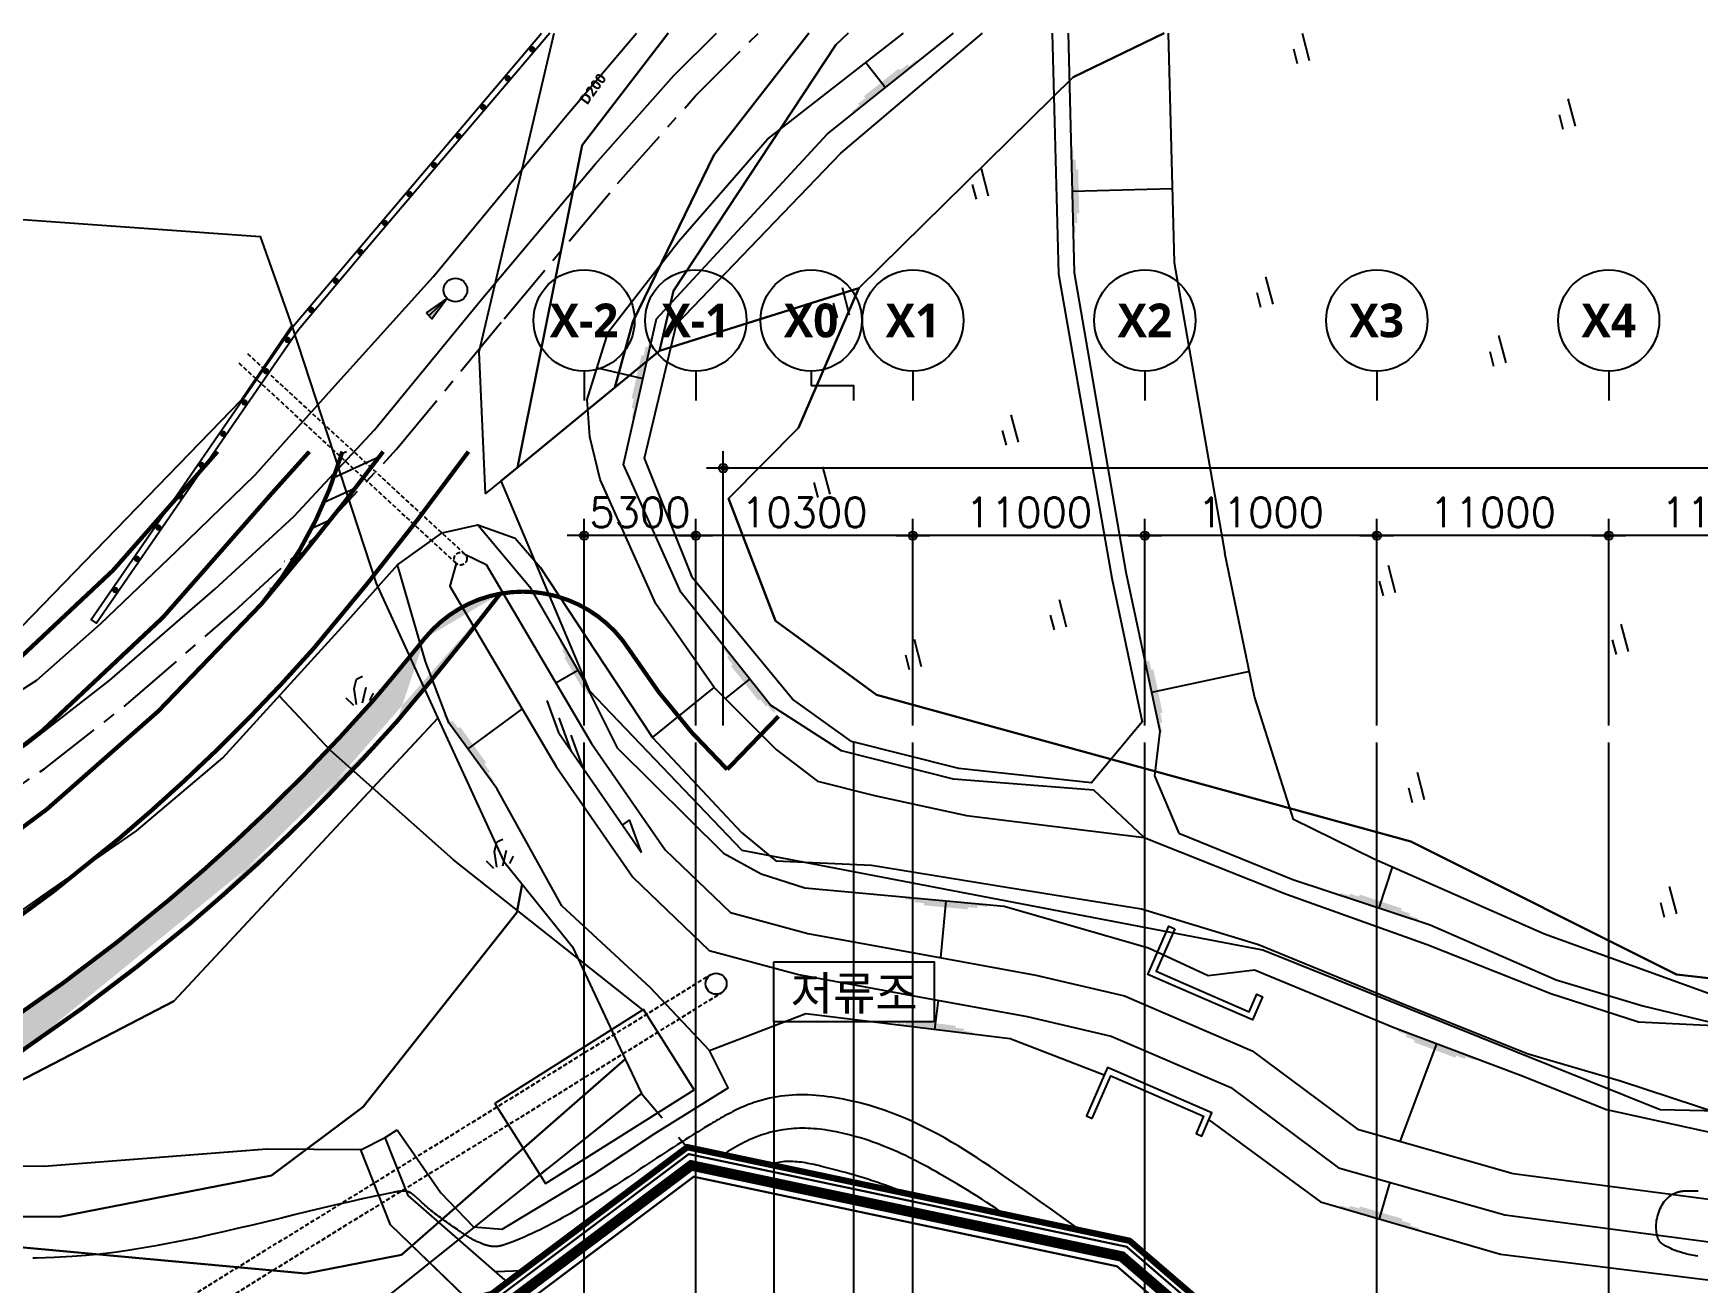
# Model space of a CAD drawing. Header units: millimetres. Extents: x 8000 to 190005487, y 8000 to 455456909.
# Drawn here: x 63949 to 142894, y 170374 to 229600 of the extents above; entities that cross this region are included whole.
import ezdxf
from ezdxf.enums import TextEntityAlignment as Align
from ezdxf.xclip import XClip

# ---------------------------------------------------------------- set-up
doc = ezdxf.new("R2010")
doc.units = ezdxf.units.MM
doc.header["$LTSCALE"] = 800
doc.header["$MEASUREMENT"] = 0
doc.header["$XCLIPFRAME"] = 0
doc.header["$PDSIZE"] = -10
for name, pattern in [('CEN', [62, 60, -1, 0, -1]), ('CENTER', [2, 1.25, -0.25, 0.25, -0.25]), ('DASHED', [3, 2, -1]), ('HIDDEN', [0.375, 0.25, -0.125]), ('XREF_BASE$0$PHANTOM', [63.5, 31.75, -6.35, 6.35, -6.35, 6.35, -6.35]), ('XREF_BASE$0$PHANTOMX2', [5, 2.5, -0.5, 0.5, -0.5, 0.5, -0.5]), ('오수', [0.95, 0.5, -0.05, -0.4])]:
    doc.linetypes.add(name, pattern=pattern)
doc.layers.get('0').update_dxf_attribs({"linetype": 'CONTINUOUS'})
doc.layers.get('Defpoints').update_dxf_attribs({"color": 153, "linetype": 'CONTINUOUS'})
for name, color, linetype in [('0가스', 2, 'GAS_LINE'), ('0오수', 152, '오수'), ('1-1CON', 35, 'CONTINUOUS'), ('1-5CON', 30, 'CONTINUOUS'), ('1-CEN', 2, 'CENTER'), ('1-HY', 8, 'CONTINUOUS'), ('1-ROAD', 1, 'CONTINUOUS'), ('1-SIM', 8, 'CONTINUOUS'), ('1-건물', 241, 'CONTINUOUS'), ('1-낙차구조물', 7, 'CONTINUOUS'), ('1-물방향', 4, 'CONTINUOUS'), ('1-물선', 5, 'CONTINUOUS'), ('1-배수관', 134, 'HIDDEN'), ('1-옹벽', 4, 'CONTINUOUS'), ('1-지적선', 3, 'CONTINUOUS'), ('1-하수관로', 4, 'HIDDEN'), ('CEN', 1, 'CEN'), ('LSMD_CONT_LDREG_41500', 1, 'CONTINUOUS'), ('NR', 7, 'CONTINUOUS'), ('X-SEC-종$0$A-ST-AXIS-BUB', 7, 'CONTINUOUS'), ('XREF_BASE$0$CE_PROPERTY LINE', 2, 'XREF_BASE$0$PHANTOM'), ('건축계획', 7, 'CONTINUOUS'), ('사업부지', 7, 'CONTINUOUS'), ('성토옹벽', 6, 'CONTINUOUS'), ('오수맨홀', 4, 'CONTINUOUS')]:
    doc.layers.add(name, color=color, linetype=linetype)
doc.layers.add('A-MKXS-TEXT1', color=3, linetype='CONTINUOUS', lineweight=25)
doc.styles.add('SH_대대리576', font='')
doc.styles.get("Standard").update_dxf_attribs({"font": 'SIMPLEX.shx'})
doc.styles.get('SH_대대리576').set_extended_font_data('NanumGothic', bold=True)
doc.linetypes.add('GAS_LINE', pattern='A,0.5,-0.2,["GAS",Standard,S=0.1,R=0,X=-0.1,Y=-0.05],-0.25', length=0.95)
doc.dimstyles.new('SHP 600', dxfattribs={"dimscale": 400, "dimtxt": 3.5, "dimasz": 1, "dimexe": 2, "dimexo": 2, "dimgap": 1, "dimtad": 1, "dimdec": 0, "dimzin": 0, "dimdsep": 46, "dimtxsty": 'Standard', "dimblk": 'DIMDOT', "dimcen": 0.09, "dimclrt": 3, "dimadec": 0, "dimazin": 1, "dimtfac": 1, "dimtdec": 0, "dimtix": 1, "dimtmove": 2, "dimatfit": 0, "dimldrblk": 'DIMDOT', "dimfxl": 1, "dimtfillclr": 3, "dimtolj": 1, "dimtzin": 0, "dimarcsym": 0})

# ---------------------------------------------------------------- blocks, each defined once
blk = doc.blocks.new('DIMDOT')
at = {"color": 0}
blk.add_line((-2, 0), (2, 0), dxfattribs=at)
for radius in [0.5, 0.25]:
    blk.add_circle((0, 0), radius, dxfattribs=at)
blk = doc.blocks.new('*D19')
at = {"color": 0, "lineweight": -2}
for p, q in [((96672, 196788), (96672, 209788)), ((211272, 196788), (211272, 209788)), ((210872, 208988), (97072, 208988))]:
    blk.add_line(p, q, dxfattribs=at)
at = {"layer": 'Defpoints', "color": 0}
for p in [(96672, 208988), (96672, 195988), (211272, 195988)]:
    blk.add_point(p, dxfattribs=at)
at = {"color": 0, "linetype": 'ByBlock', "lineweight": -2, "xscale": 400, "yscale": 400, "zscale": 400, "rotation": 180}
blk.add_blockref('DIMDOT', (96672, 208988), dxfattribs=at)
at = {"color": 0, "linetype": 'ByBlock', "lineweight": -2, "xscale": 400, "yscale": 400, "zscale": 400}
blk.add_blockref('DIMDOT', (211272, 208988), dxfattribs=at)
at = {"color": 3, "insert": (153972, 210089), "char_height": 1400, "attachment_point": 5}
blk.add_mtext('\\A1;114600', dxfattribs=at)
blk = doc.blocks.new('*D20')
at = {"color": 0, "lineweight": -2}
for p, q in [((105672, 196788), (105672, 206588)), ((116672, 196788), (116672, 206588)), ((116272, 205788), (106072, 205788))]:
    blk.add_line(p, q, dxfattribs=at)
at = {"layer": 'Defpoints', "color": 0}
for p in [(105672, 205788), (105672, 195988), (116672, 195988)]:
    blk.add_point(p, dxfattribs=at)
at = {"color": 0, "linetype": 'ByBlock', "lineweight": -2, "xscale": 400, "yscale": 400, "zscale": 400, "rotation": 180}
blk.add_blockref('DIMDOT', (105672, 205788), dxfattribs=at)
at = {"color": 0, "linetype": 'ByBlock', "lineweight": -2, "xscale": 400, "yscale": 400, "zscale": 400}
blk.add_blockref('DIMDOT', (116672, 205788), dxfattribs=at)
at = {"color": 3, "insert": (111172, 206889), "char_height": 1400, "attachment_point": 5}
blk.add_mtext('\\A1;11000', dxfattribs=at)
blk = doc.blocks.new('*D21')
at = {"color": 0, "lineweight": -2}
for p, q in [((116672, 196788), (116672, 206588)), ((127672, 196788), (127672, 206588)), ((127272, 205788), (117072, 205788))]:
    blk.add_line(p, q, dxfattribs=at)
at = {"layer": 'Defpoints', "color": 0}
for p in [(116672, 205788), (116672, 195988), (127672, 195988)]:
    blk.add_point(p, dxfattribs=at)
at = {"color": 0, "linetype": 'ByBlock', "lineweight": -2, "xscale": 400, "yscale": 400, "zscale": 400, "rotation": 180}
blk.add_blockref('DIMDOT', (116672, 205788), dxfattribs=at)
at = {"color": 0, "linetype": 'ByBlock', "lineweight": -2, "xscale": 400, "yscale": 400, "zscale": 400}
blk.add_blockref('DIMDOT', (127672, 205788), dxfattribs=at)
at = {"color": 3, "insert": (122172, 206889), "char_height": 1400, "attachment_point": 5}
blk.add_mtext('\\A1;11000', dxfattribs=at)
blk = doc.blocks.new('*D22')
at = {"color": 0, "lineweight": -2}
for p, q in [((127672, 196788), (127672, 206588)), ((138672, 196788), (138672, 206588)), ((138272, 205788), (128072, 205788))]:
    blk.add_line(p, q, dxfattribs=at)
at = {"layer": 'Defpoints', "color": 0}
for p in [(127672, 205788), (127672, 195988), (138672, 195988)]:
    blk.add_point(p, dxfattribs=at)
at = {"color": 0, "linetype": 'ByBlock', "lineweight": -2, "xscale": 400, "yscale": 400, "zscale": 400, "rotation": 180}
blk.add_blockref('DIMDOT', (127672, 205788), dxfattribs=at)
at = {"color": 0, "linetype": 'ByBlock', "lineweight": -2, "xscale": 400, "yscale": 400, "zscale": 400}
blk.add_blockref('DIMDOT', (138672, 205788), dxfattribs=at)
at = {"color": 3, "insert": (133172, 206889), "char_height": 1400, "attachment_point": 5}
blk.add_mtext('\\A1;11000', dxfattribs=at)
blk = doc.blocks.new('*D23')
at = {"color": 0, "lineweight": -2}
for p, q in [((138672, 196788), (138672, 206588)), ((149672, 196788), (149672, 206588)), ((149272, 205788), (139072, 205788))]:
    blk.add_line(p, q, dxfattribs=at)
at = {"layer": 'Defpoints', "color": 0}
for p in [(138672, 205788), (138672, 195988), (149672, 195988)]:
    blk.add_point(p, dxfattribs=at)
at = {"color": 0, "linetype": 'ByBlock', "lineweight": -2, "xscale": 400, "yscale": 400, "zscale": 400, "rotation": 180}
blk.add_blockref('DIMDOT', (138672, 205788), dxfattribs=at)
at = {"color": 0, "linetype": 'ByBlock', "lineweight": -2, "xscale": 400, "yscale": 400, "zscale": 400}
blk.add_blockref('DIMDOT', (149672, 205788), dxfattribs=at)
at = {"color": 3, "insert": (144172, 206889), "char_height": 1400, "attachment_point": 5}
blk.add_mtext('\\A1;11000', dxfattribs=at)
blk = doc.blocks.new('*D29')
at = {"color": 0, "lineweight": -2}
for p, q in [((95372, 196788), (95372, 206588)), ((105672, 196788), (105672, 206588)), ((105272, 205788), (95772, 205788))]:
    blk.add_line(p, q, dxfattribs=at)
at = {"layer": 'Defpoints', "color": 0}
for p in [(95372, 205788), (95372, 195988), (105672, 195988)]:
    blk.add_point(p, dxfattribs=at)
at = {"color": 0, "linetype": 'ByBlock', "lineweight": -2, "xscale": 400, "yscale": 400, "zscale": 400, "rotation": 180}
blk.add_blockref('DIMDOT', (95372, 205788), dxfattribs=at)
at = {"color": 0, "linetype": 'ByBlock', "lineweight": -2, "xscale": 400, "yscale": 400, "zscale": 400}
blk.add_blockref('DIMDOT', (105672, 205788), dxfattribs=at)
at = {"color": 3, "insert": (100522, 206889), "char_height": 1400, "attachment_point": 5}
blk.add_mtext('\\A1;10300', dxfattribs=at)
blk = doc.blocks.new('*D30')
at = {"color": 0, "lineweight": -2}
for p, q in [((90072, 196788), (90072, 206588)), ((95372, 196788), (95372, 206588)), ((94972, 205788), (90472, 205788))]:
    blk.add_line(p, q, dxfattribs=at)
at = {"layer": 'Defpoints', "color": 0}
for p in [(90072, 205788), (90072, 195988), (95372, 195988)]:
    blk.add_point(p, dxfattribs=at)
at = {"color": 0, "linetype": 'ByBlock', "lineweight": -2, "xscale": 400, "yscale": 400, "zscale": 400, "rotation": 180}
blk.add_blockref('DIMDOT', (90072, 205788), dxfattribs=at)
at = {"color": 0, "linetype": 'ByBlock', "lineweight": -2, "xscale": 400, "yscale": 400, "zscale": 400}
blk.add_blockref('DIMDOT', (95372, 205788), dxfattribs=at)
at = {"color": 3, "insert": (92722, 206889), "char_height": 1400, "attachment_point": 5}
blk.add_mtext('\\A1;5300', dxfattribs=at)
blk = doc.blocks.new('X-SEC-종$0$A-ST-AXIS-BUB-1')
at = {"layer": 'X-SEC-종$0$A-ST-AXIS-BUB'}
blk.add_line((0, 350), (0, 0), dxfattribs=at)
blk.add_circle((0, 950), 600, dxfattribs=at)
blk = doc.blocks.new('A$C75C439D1')
at = {"layer": 'X-SEC-종$0$A-ST-AXIS-BUB'}
blk.add_line((1800, 1050, -103000), (1800, 525, -103000), dxfattribs=at)
at = {"layer": 'X-SEC-종$0$A-ST-AXIS-BUB', "elevation": -103000}
blk.add_lwpolyline([(3323, 0), (3323, 525), (1800, 525)], dxfattribs=at)
at = {"layer": 'X-SEC-종$0$A-ST-AXIS-BUB'}
blk.add_circle((1800, 2850, -103000), 1800, dxfattribs=at)
blk = doc.blocks.new('A$C15A91853')
at = {"layer": 'Defpoints'}
for points in [[(46801, 0), (47587, 7154), (48443, 10307), (49499, 19897), (49907, 33129), (50351, 34136), (50956, 34462), (52066, 34644), (58944, 34310), (68294, 34026), (68303, 34079), (69309, 40554), (69347, 40792), (60535, 41222), (58897, 41176), (54889, 45050), (53481, 48599), (49028, 48631), (38443, 47812), (26550, 47830), (20615, 47453), (19107, 50832)], [(0, 44758), (4948, 43401), (17839, 42226), (25189, 42483), (29295, 42370), (33454, 42220), (35928, 42013), (38652, 40578), (40707, 37777), (42163, 35137), (43272, 26739), (43649, 20480), (42505, 20194), (43607, 13152), (43641, 11401)]]:
    blk.add_lwpolyline(points, dxfattribs=at)
blk = doc.blocks.new('A$C53055D6E')
at = {"layer": 'XREF_BASE$0$CE_PROPERTY LINE', "color": 8, "linetype": 'XREF_BASE$0$PHANTOMX2', "ltscale": 3, "flags": 128}
for points in [[(436, 116514), (1065, 117654), (3002, 138566), (5516, 145246), (8259, 149251), (22480, 160611), (24653, 158067), (10492, 147441), (8512, 143344), (6210, 138580), (6786, 130614), (6046, 119714), (3466, 115422), (2171, 109870)], [(24653, 158067), (15380, 151109), (8259, 149251), (3838, 149290), (748, 147602), (-6916, 147572), (-7299, 146160), (-1843, 125252), (436, 116516), (2171, 109870), (5326, 104706), (5798, 96717), (3940, 88655), (43, 76541), (81, 64279), (3722, 52297), (8342, 45951), (24954, 35648), (27528, 32946), (33205, 26984), (45785, 19196), (55262, 14961), (63842, 9900), (67943, 799), (71065, 403), (74495, 0), (71416, 11497), (72509, 16027), (80907, 20283), (84381, 29814), (86654, 26118), (86417, 19281), (94182, 16961), (94474, 13223), (94701, 13128), (143072, 50641), (145797, 73715), (141926, 86006), (137274, 142330), (130340, 137929), (128629, 139085), (122336, 140647), (114378, 141402), (105827, 145930), (90331, 146144), (69871, 143916), (58636, 140116), (56478, 144307), (45633, 153630)]]:
    blk.add_lwpolyline(points, close=True, dxfattribs=at)
at = {"layer": '성토옹벽', "color": 4, "linetype": 'Continuous', "ltscale": 10, "const_width": 100, "flags": 128}
for points in [[(55628, 144636), (45495, 153353), (24724, 157745), (15091, 150517), (8341, 148908), (803, 147102), (-6578, 145344), (-6578, 145344), (-1228, 124843)], [(54976, 143878), (45038, 152427), (24961, 156673), (15530, 149597), (8575, 147936), (853, 146091), (-5352, 144608), (-260, 125095)]]:
    blk.add_lwpolyline(points, dxfattribs=at)
at = {"layer": '성토옹벽', "color": 4, "linetype": 'CENTER', "ltscale": 100, "const_width": 500, "flags": 128}
blk.add_lwpolyline([(55302, 144257), (45267, 152890), (24842, 157209), (15312, 150058), (8457, 148426), (858, 146602), (-5991, 144974), (-5991, 144974), (-744, 124969)], dxfattribs=at)
blk = doc.blocks.new('A$C19E135C4')
at = {"layer": '1-물선', "linetype": 'Continuous'}
for p, q in [((1.605, 0), (0, 0.416)), ((2.605, 0), (1, 0.416)), ((1.605, 0), (8.479, 0)), ((3.605, 0), (2, 0.416)), ((8.479, 0), (6.874, 0.416))]:
    blk.add_line(p, q, dxfattribs=at)
blk.add_lwpolyline([(6.874, 0.416), (6.874, 0)], dxfattribs=at)
blk = doc.blocks.new('B')
at = {"layer": '1-하수관로', "linetype": 'Continuous'}
blk.add_hatch(color=256, dxfattribs=at).paths.add_polyline_path([(165952.87, 361585.1), (165953.67, 361585.1), (165953.27, 361587.48)])
for points in [[(165953.67, 361585.1), (165952.87, 361585.1), (165953.27, 361587.48), (165953.67, 361585.1)], [(165953.27, 361587.48), (165953.27, 361585.1)]]:
    blk.add_lwpolyline(points, dxfattribs=at)
blk = doc.blocks.new('A$C0C523BD5')
at = {"layer": '1-SIM', "color": 8}
for p, q in [((0.394, 0.892), (0.394, 0)), ((0, 0.48), (0, 0))]:
    blk.add_line(p, q, dxfattribs=at)
blk = doc.blocks.new('A$C39EA40FB')
at = {"layer": '1-SIM', "color": 8}
for p, q in [((0.332, 0.503), (0.48, 0.777)), ((0.48, 0.777), (0.686, 0.812)), ((0, 0.286), (0.172, 0)), ((0.274, 0), (0.332, 0.503)), ((0.469, 0), (0.709, 0.446)), ((0.709, 0.011), (0.88, 0.206))]:
    blk.add_line(p, q, dxfattribs=at)
blk = doc.blocks.new('G$C940A8A8A')
at = {"layer": 'LSMD_CONT_LDREG_41500', "color": 7, "linetype": 'Continuous', "const_width": 0.26}
blk.add_lwpolyline([(13683, 131658), (14579, 132602), (21734, 152348), (25853, 158177), (29518, 161359), (46147, 168760), (47607, 165750), (31222, 159044), (28272, 155580), (24841, 151551), (23387, 143698), (19919, 133338), (16339, 129836), (13684, 124791)], close=True, dxfattribs=at)
at = {"layer": 'LSMD_CONT_LDREG_41500', "color": 1, "linetype": 'Continuous', "const_width": 300, "flags": 128}
blk.add_lwpolyline([(142885, 66413), (152606, 122087), (144785, 119579), (143421, 121130), (137727, 124230), (130217, 126970), (123087, 133510), (108147, 137630), (87787, 140640), (75957, 139800), (74927, 144400), (66787, 156160), (47607, 165750), (36878, 161359), (29518, 161359), (25251, 162513), (21834, 161660), (14411, 163566), (13684, 162297), (13684, 140689), (13684, 131660), (13684, 124791), (15433, 118998)], dxfattribs=at)
blk = doc.blocks.new('123123')
at = {"layer": '건축계획', "linetype": 'ByBlock'}
h = blk.add_hatch(dxfattribs=at)
h.set_pattern_fill('ANSI31,_O', scale=7000, angle=159.62295)
h.set_pattern_definition([(204.6229533, (-145302770.6, -463403555.9), (364.5643826, -795.4356108), [])])
edge = h.paths.add_edge_path()
edge.add_line((-48400, 50925), (-50339, 50925))
edge.add_arc((-36288, 46299), 14792, 161.77733, 163.04755)
edge.add_arc((-69364, 56378), 19785, 320.15313, 343.05814, ccw=False)
edge.add_arc((-175727, 146780), 159375, 319.70157, 323.02668)
at = {"layer": '사업부지', "linetype": 'Continuous'}
h = blk.add_hatch(dxfattribs=at)
h.set_pattern_fill('AR-HBONE', color=8, scale=100, angle=14.62295, style=0)
h.set_pattern_definition([(59.62295331, (-152706624.56, -461770356.86), (-142.81125256, 547.36180552), [1200, -400]), (149.62295331, (-152706422.3, -461770011.77), (-142.81125256, 547.36180552), [1200, -400])])
edge = h.paths.add_edge_path()
edge.add_arc((-175728, 146781), 167876, 319.67, 322.33082, ccw=False)
edge.add_arc((-118040, 100322), 93851, 314.07463, 318.49856, ccw=False)
edge.add_arc((-118040, 100322), 93851, 310.12729, 314.07463, ccw=False)
edge.add_arc((-118040, 100322), 93851, 304.12732, 310.12729, ccw=False)
edge.add_arc((-57812, 11458), 13500, 124.12732, 194.19412)
edge.add_line((-70900, 8147), (-68479, -1130))
edge.add_line((-68479, -1130), (-66633, -8205))
edge.add_arc((-56474, -5554), 10500, 194.62295, 244.54761)
edge.add_arc((-61631, -16390), 1500, 14.62295, 64.54761, ccw=False)
edge.add_line((-60179, -16011), (-59907, -17053))
edge.add_arc((-56474, -5554), 12000, 194.62295, 253.37154, ccw=False)
edge.add_line((-68085, -8584), (-72352, 7770))
edge.add_line((-72352, 7770), (-72261, 7430))
edge.add_arc((-57812, 11458), 15000, 124.12732, 195.57735, ccw=False)
edge.add_arc((-118040, 100322), 92351, 304.12732, 310.12729)
edge.add_arc((-118040, 100322), 92351, 310.12729, 314.07463)
edge.add_arc((-118040, 100322), 92351, 314.07463, 318.48907)
edge.add_arc((-175728, 146781), 166376, 319.67529, 320.61331)
edge.add_arc((-175727, 146780), 166375, 320.61332, 320.99411)
edge.add_arc((-41778, 38287), 6000, 100.24842, 140.99411, ccw=False)
at = {"layer": '0가스', "linetype": 'GAS_LINE', "ltscale": 2}
blk.add_lwpolyline([(-116277, 15582), (-85943, 25976), (-74360, 31079), (-69413, 34210), (-65297, 37018), (-61363, 40093), (-56382, 44412), (-52642, 47845), (-48819, 51958), (-43745, 58119), (-38352, 64545), (-34607, 68749), (-30997, 72348), (-26541, 75975), (-12107, 85107)], dxfattribs=at)
at = {"layer": '1-1CON', "color": 8, "linetype": 'Continuous'}
for points, elevation in [([(-18911, 14764), (-19097, 14889), (-19323, 15039), (-19549, 15188), (-19776, 15335), (-20003, 15482), (-20232, 15627), (-20461, 15770), (-20692, 15913), (-20923, 16054), (-21155, 16193), (-21567, 16437), (-21982, 16677), (-22163, 16780), (-22344, 16882), (-22526, 16982), (-22708, 17082), (-22892, 17179), (-23076, 17276), (-23261, 17370), (-23447, 17463), (-23634, 17554), (-23822, 17643), (-24011, 17729), (-24201, 17813), (-24392, 17895), (-24584, 17975), (-24777, 18051), (-24972, 18125), (-25168, 18196), (-25365, 18264), (-25563, 18328), (-25763, 18390), (-25964, 18448), (-26297, 18537), (-26634, 18617), (-26767, 18647), (-26900, 18675), (-27033, 18701), (-27167, 18725), (-27302, 18748), (-27436, 18768), (-27571, 18786), (-27706, 18803), (-27841, 18816), (-27976, 18828), (-28111, 18837), (-28246, 18844), (-28381, 18848), (-28516, 18849), (-28650, 18848), (-28784, 18843), (-28918, 18836), (-29051, 18826), (-29184, 18813), (-29316, 18796), (-29448, 18776), (-29703, 18731), (-29956, 18673), (-30078, 18642), (-30200, 18608), (-30321, 18571), (-30442, 18531), (-30562, 18489), (-30681, 18444), (-30799, 18397), (-30917, 18347), (-31034, 18295), (-31150, 18241), (-31266, 18185), (-31381, 18127), (-31495, 18067), (-31608, 18006), (-31720, 17942), (-31832, 17877), (-31943, 17811), (-32053, 17743), (-32162, 17674), (-32271, 17604), (-32288, 17592)], 91000), ([(-23551, 15745), (-23762, 15832), (-23964, 15914), (-24167, 15993), (-24372, 16070), (-24577, 16146), (-24784, 16219), (-24991, 16291), (-25200, 16361), (-25410, 16429), (-25622, 16496), (-25834, 16561), (-26047, 16625), (-26262, 16687), (-26478, 16748), (-26695, 16807), (-26913, 16865), (-27232, 16948), (-27553, 17029), (-27654, 17054), (-27755, 17078), (-27856, 17102), (-27957, 17125), (-28058, 17147), (-28159, 17167), (-28260, 17187), (-28362, 17204), (-28463, 17221), (-28564, 17235), (-28664, 17248), (-28765, 17258), (-28865, 17266), (-28965, 17272), (-29065, 17275), (-29164, 17276), (-29263, 17273), (-29362, 17268), (-29460, 17259), (-29557, 17248), (-29654, 17232), (-29811, 17201), (-29967, 17160), (-30027, 17143), (-30081, 17126)], 92000)]:
    blk.add_lwpolyline(points, dxfattribs=dict(at, elevation=elevation))
at = {"layer": '1-5CON', "color": 8, "linetype": 'Continuous'}
for points, elevation in [([(13952, 12784), (13865, 12799), (13779, 12815), (13692, 12832), (13606, 12850), (13519, 12869), (13433, 12889), (13348, 12911), (13262, 12934), (13177, 12959), (13092, 12986), (13008, 13014), (12923, 13044), (12839, 13076), (12756, 13110), (12673, 13146), (12573, 13192), (12474, 13241), (12458, 13250), (12441, 13258), (12424, 13267), (12408, 13276), (12392, 13285), (12375, 13294), (12359, 13303), (12344, 13313), (12328, 13322), (12313, 13332), (12298, 13343), (12283, 13353), (12268, 13364), (12254, 13375), (12240, 13386), (12226, 13398), (12213, 13409), (12201, 13422), (12188, 13434), (12176, 13447), (12165, 13460), (12146, 13485), (12128, 13510), (12120, 13521), (12113, 13533), (12106, 13545), (12100, 13557), (12093, 13569), (12087, 13581), (12081, 13594), (12076, 13607), (12070, 13619), (12065, 13633), (12060, 13646), (12056, 13659), (12051, 13673), (12047, 13686), (12043, 13700), (12039, 13714), (12035, 13728), (12032, 13742), (12029, 13756), (12025, 13770), (12022, 13784), (12001, 13888), (11987, 13995), (11981, 14089), (11979, 14185), (11982, 14281), (11990, 14379), (12002, 14476), (12020, 14573), (12041, 14670), (12067, 14765), (12098, 14860), (12132, 14952), (12171, 15042), (12214, 15129), (12260, 15214), (12310, 15295), (12364, 15372), (12421, 15444), (12482, 15512), (12546, 15575), (12613, 15632), (12684, 15683), (12757, 15728), (12860, 15779), (12968, 15817), (12996, 15826), (13025, 15834), (13054, 15842), (13083, 15848), (13112, 15854), (13142, 15860), (13172, 15865), (13202, 15869), (13232, 15872), (13263, 15876), (13294, 15878), (13324, 15881), (13355, 15882), (13386, 15884), (13418, 15885), (13449, 15886), (13480, 15887), (13512, 15887), (13543, 15888), (13574, 15888), (13606, 15888), (13788, 15889), (13968, 15890)], 85000), ([(-15312, 14003), (-15415, 14077), (-15870, 14404), (-16325, 14731), (-16782, 15057), (-17239, 15383), (-17989, 15914), (-18744, 16442), (-19038, 16646), (-19333, 16849), (-19630, 17049), (-19928, 17248), (-20227, 17445), (-20527, 17638), (-20829, 17828), (-21134, 18014), (-21440, 18196), (-21748, 18374), (-22059, 18547), (-22372, 18714), (-22687, 18876), (-23006, 19032), (-23327, 19181), (-23651, 19324), (-23979, 19459), (-24310, 19587), (-24645, 19707), (-24983, 19819), (-25325, 19922), (-25850, 20064), (-26385, 20184), (-26568, 20223), (-26753, 20258), (-26938, 20291), (-27123, 20321), (-27310, 20347), (-27496, 20370), (-27683, 20390), (-27870, 20406), (-28057, 20418), (-28244, 20427), (-28430, 20431), (-28617, 20432), (-28802, 20428), (-28987, 20420), (-29172, 20407), (-29356, 20390), (-29538, 20368), (-29720, 20342), (-29900, 20310), (-30079, 20273), (-30256, 20231), (-30537, 20155), (-30814, 20065), (-30916, 20030), (-31018, 19992), (-31120, 19953), (-31221, 19913), (-31321, 19871), (-31421, 19827), (-31521, 19782), (-31620, 19736), (-31719, 19688), (-31817, 19639), (-31914, 19589), (-32012, 19538), (-32109, 19486), (-32206, 19433), (-32302, 19380), (-32398, 19325), (-32494, 19270), (-32589, 19215), (-32684, 19159), (-32779, 19102), (-32874, 19046), (-33170, 18867), (-33464, 18687), (-33663, 18564), (-33861, 18440), (-34059, 18315), (-34257, 18190), (-34453, 18064), (-34649, 17938), (-34845, 17811), (-35040, 17684), (-35235, 17557), (-35430, 17430), (-35624, 17302), (-35818, 17174), (-36012, 17047), (-36206, 16919), (-36400, 16791), (-36594, 16664), (-36788, 16536), (-36982, 16409), (-37176, 16283), (-37371, 16156), (-37566, 16030), (-37933, 15795), (-38301, 15561), (-38474, 15452), (-38647, 15344), (-38820, 15236), (-38994, 15130), (-39169, 15024), (-39344, 14919), (-39521, 14815), (-39697, 14713), (-39875, 14612), (-40053, 14512), (-40233, 14414), (-40413, 14317), (-40595, 14222), (-40777, 14129), (-40961, 14038), (-41146, 13949), (-41332, 13862), (-41520, 13777), (-41709, 13694), (-41899, 13614), (-42091, 13536), (-42305, 13453), (-42521, 13373), (-42542, 13365), (-42564, 13357), (-42585, 13349), (-42606, 13342), (-42627, 13335), (-42649, 13327), (-42670, 13320), (-42691, 13313), (-42713, 13307), (-42734, 13300), (-42756, 13294), (-42777, 13288), (-42799, 13282), (-42820, 13277), (-42842, 13272), (-42863, 13267), (-42885, 13263), (-42907, 13259), (-42928, 13255), (-42950, 13252), (-42972, 13250), (-43025, 13244), (-43078, 13242), (-43109, 13241), (-43141, 13241), (-43172, 13243), (-43204, 13245), (-43235, 13248), (-43266, 13251), (-43298, 13256), (-43329, 13261), (-43361, 13267), (-43392, 13273), (-43423, 13280), (-43455, 13288), (-43486, 13296), (-43517, 13305), (-43548, 13315), (-43579, 13325), (-43610, 13335), (-43640, 13346), (-43671, 13357), (-43701, 13369), (-43731, 13380), (-43807, 13411), (-43882, 13444), (-43927, 13464), (-43971, 13486), (-44015, 13507), (-44059, 13529), (-44102, 13552), (-44145, 13575), (-44188, 13599), (-44230, 13623), (-44272, 13647), (-44314, 13672), (-44356, 13697), (-44397, 13723), (-44438, 13749), (-44479, 13775), (-44520, 13801), (-44560, 13828), (-44601, 13855), (-44641, 13882), (-44681, 13909), (-44722, 13936), (-44762, 13963), (-44879, 14043), (-44997, 14124), (-45074, 14177), (-45151, 14231), (-45229, 14284), (-45306, 14338), (-45382, 14392), (-45459, 14447), (-45535, 14502), (-45611, 14557), (-45687, 14613), (-45762, 14669), (-45838, 14726), (-45912, 14783), (-45987, 14840), (-46060, 14899), (-46134, 14957), (-46207, 15017), (-46279, 15077), (-46351, 15138), (-46422, 15200), (-46492, 15262), (-46562, 15325), (-46647, 15403), (-46730, 15482), (-46744, 15496), (-46759, 15510), (-46774, 15524), (-46788, 15538), (-46803, 15552), (-46818, 15565), (-46833, 15579), (-46848, 15593), (-46863, 15607), (-46878, 15620), (-46893, 15634), (-46908, 15647), (-46924, 15660), (-46939, 15673), (-46955, 15685), (-46971, 15698), (-46987, 15710), (-47003, 15722), (-47019, 15734), (-47036, 15745), (-47053, 15756), (-47076, 15771), (-47100, 15785), (-47106, 15789), (-47112, 15792), (-47118, 15795), (-47124, 15799), (-47130, 15802), (-47137, 15806), (-47143, 15809), (-47149, 15812), (-47156, 15815), (-47162, 15818), (-47168, 15821), (-47175, 15824), (-47181, 15826), (-47188, 15829), (-47194, 15832), (-47201, 15834), (-47207, 15836), (-47214, 15839), (-47221, 15841), (-47227, 15843), (-47234, 15845), (-47243, 15847), (-47252, 15849), (-47255, 15850), (-47257, 15850), (-47260, 15851), (-47262, 15851), (-47265, 15852), (-47267, 15852), (-47270, 15853), (-47272, 15853), (-47274, 15854), (-47277, 15854), (-47279, 15855), (-47282, 15855), (-47284, 15855), (-47287, 15856), (-47289, 15856), (-47292, 15856), (-47294, 15857), (-47297, 15857), (-47299, 15857), (-47302, 15858), (-47304, 15858), (-47334, 15862), (-47363, 15865), (-47390, 15867), (-47417, 15868), (-47444, 15869), (-47471, 15869), (-47498, 15868), (-47525, 15867), (-47552, 15865), (-47579, 15863), (-47606, 15861), (-47633, 15858), (-47660, 15854), (-47687, 15851), (-47715, 15847), (-47742, 15842), (-47769, 15838), (-47796, 15833), (-47823, 15828), (-47850, 15823), (-47877, 15817), (-47904, 15812), (-47931, 15806), (-48628, 15664), (-49322, 15515), (-49987, 15367), (-50650, 15214), (-51311, 15058), (-51971, 14900), (-52630, 14740), (-53287, 14580), (-53944, 14420), (-54600, 14262), (-55256, 14107), (-55911, 13954), (-56566, 13806), (-57221, 13663), (-57877, 13526), (-58533, 13397), (-59190, 13275), (-59847, 13163), (-60506, 13060), (-61166, 12968), (-61828, 12888), (-62491, 12821), (-63156, 12768), (-63999, 12719), (-64845, 12695), (-65022, 12691)], 90000)]:
    blk.add_lwpolyline(points, dxfattribs=dict(at, elevation=elevation))
at = {"layer": '1-CEN', "ltscale": 3}
blk.add_lwpolyline([(-104101, 18274), (-85433, 24671), (-73699, 29840), (-68643, 33039), (-64470, 35887), (-60473, 39012), (-55450, 43367), (-51654, 46852), (-47765, 51035), (-42668, 57224), (-37293, 63629), (-33589, 67786), (-30058, 71307), (-25722, 74836), (-19867, 78540)], dxfattribs=at)
at = {"layer": '1-HY'}
for points in [[(-12300, 32632), (-14690, 34872), (-21354, 35392), (-26659, 36747), (-30026, 38903), (-34280, 44257), (-37008, 50317), (-35434, 57219), (-27330, 65988), (-17125, 74117)], [(-15982, 73391), (-15628, 59423), (-13170, 45210)], [(-11215, 72774), (-10888, 59890), (-8483, 46116)], [(25283, 68050), (40833, 35254), (40833, 35254), (44525, 26234), (39284, 24419), (32339, 23552), (23017, 23750), (16301, 24573), (6688, 28053), (-1401, 31606), (-5229, 33480), (-7069, 39319), (-8483, 46116)], [(-43917, 47457), (-41468, 44532), (-38975, 40234), (-37300, 36882), (-32258, 31898), (-30465, 30918), (-28396, 30253), (-18945, 29382), (-12105, 27395), (-9265, 26096), (-7075, 26366), (-410, 23604), (5545, 21369), (9625, 19742), (15461, 18456)], [(-47741, 18779), (-45671, 15791), (-44118, 14171), (-42759, 14067), (-38424, 16677), (-35508, 18605), (-32036, 20767), (-32921, 22531), (-35719, 25505), (-39928, 29396), (-43005, 34951), (-45285, 38068), (-46393, 40976), (-47722, 45566)], [(-36079, 24468), (-45072, 31568), (-50912, 36779), (-53336, 39341)], [(-10665, 32846), (-5251, 30647), (1258, 28492), (7235, 25887), (11353, 24651), (15350, 23687)], [(-32921, 22531), (-28349, 24290), (-18666, 23097), (-14198, 21378)], [(-9232, 19250), (-3947, 15360), (4590, 12888), (14814, 11611), (29668, 11486), (43871, 11222), (58268, 11764)], [(-41795, 12092), (-43055, 12038)]]:
    blk.add_lwpolyline(points, dxfattribs=at)
blk.add_lwpolyline([(-16735, 73488), (-16376, 59348), (-13835, 44924), (-12404, 38110), (-14798, 35218), (-21104, 35898), (-26189, 37181), (-28990, 39183), (-33722, 44941), (-36001, 50621), (-34492, 56975), (-26699, 65075)], close=True, dxfattribs=at)
at = {"layer": '1-HY', "color": 8}
blk.add_lwpolyline([(-13170, 45210), (-11568, 37666), (-11820, 35552), (-10665, 32846)], dxfattribs=at)
at = {"layer": '1-ROAD'}
for points in [[(-106436, 25543), (-96326, 28079), (-93847, 28177), (-87427, 27563), (-83578, 29370), (-78644, 31701), (-73828, 34410), (-69593, 37055), (-64830, 40092), (-61802, 42767), (-58203, 46209), (-54473, 49831), (-50835, 53882), (-46023, 59207), (-39764, 66772), (-36221, 70941), (-31123, 75429), (-26740, 78392), (-21750, 81576)], [(-68518, 27090), (-64506, 29893), (-60096, 32943), (-56007, 36404), (-50203, 42784), (-47722, 45566), (-45596, 47074), (-43917, 47457), (-42133, 46830), (-40953, 45445), (-37903, 40824), (-35623, 37377), (-32706, 39740), (-35475, 43702), (-38108, 49601), (-38108, 49601), (-38597, 51631), (-38730, 53399), (-37723, 56589), (-34395, 60879), (-30167, 65737), (-23514, 70922)], [(-32706, 39740), (-29750, 36785), (-27794, 35307), (-25100, 34628), (-20726, 33671), (-20726, 33671), (-12300, 32632), (-5558, 29947), (1117, 27561), (6977, 25231), (11138, 23896), (15350, 23687)], [(-35623, 37377), (-31405, 32869), (-29779, 31530), (-25245, 31316), (-18746, 30264), (-12431, 29244), (-6879, 27567), (-24, 24752), (5901, 22373), (10283, 21097), (15144, 19504), (22191, 18912), (32627, 18699), (39042, 18788), (47477, 19460), (55607, 20845), (61143, 21883), (70770, 23734), (84097, 26428), (93284, 28806)]]:
    blk.add_lwpolyline(points, dxfattribs=at)
at = {"layer": '1-ROAD', "color": 8}
for points in [[(-44047, 10402), (-48053, 14274), (-49462, 17824), (-53914, 17856), (-64499, 17035), (-76393, 17053), (-82327, 16676), (-83836, 20055)], [(-49462, 17824), (-48313, 18415), (-47741, 18779)], [(-42505, 11559), (-47208, 15657), (-48313, 18415)]]:
    blk.add_lwpolyline(points, dxfattribs=at)
at = {"layer": '1-건물', "color": 8}
blk.add_lwpolyline([(-33652, 20679), (-36057, 24482), (-43102, 20028), (-40698, 16224)], close=True, dxfattribs=at)
at = {"layer": '1-낙차구조물', "color": 8}
for points in [[(-10854, 28311), (-11732, 26293), (-10448, 25735), (-7328, 24376), (-6968, 25202), (-6693, 25082), (-7172, 23982), (-10568, 25460), (-12127, 26138), (-11129, 28430)], [(-14768, 19319), (-13890, 21336), (-12606, 20777), (-9486, 19419), (-9845, 18594), (-9570, 18474), (-9091, 19574), (-12486, 21052), (-14045, 21731), (-15043, 19438)]]:
    blk.add_lwpolyline(points, close=True, dxfattribs=at)
at = {"layer": '1-물선'}
for points in [[(-44527, 46069), (-43510, 45567), (-38516, 37084), (-35029, 32049), (-31930, 29077), (-28261, 28084), (-22622, 27049), (-17451, 26111), (-13244, 25122), (-7187, 22521), (-2191, 18804), (5198, 16710), (14848, 15440), (29384, 15349), (43509, 15220), (57330, 16577), (70112, 18974), (84062, 21418), (91786, 23556), (98779, 25841), (104280, 27429), (115356, 29359), (128526, 28969), (137832, 28498)], [(-44934, 45628), (-45234, 44552), (-40202, 36006), (-36558, 30745), (-32946, 27280), (-28703, 26132), (-22981, 25082), (-17858, 24152), (-13872, 23215), (-8192, 20776), (-3090, 16980), (4793, 14746), (14711, 13441), (29368, 13349), (43598, 13219), (57613, 14595), (70469, 17006), (84407, 19448), (91500, 21171), (99401, 23893), (104968, 25394), (115413, 27185), (131532, 26112), (138208, 25817)]]:
    blk.add_lwpolyline(points, dxfattribs=at)
at = {"layer": '1-배수관', "color": 8}
for p, q in [((-63318, 7293), (-32872, 26126)), ((-62792, 6442), (-32346, 25276))]:
    blk.add_line(p, q, dxfattribs=at)
at = {"layer": '1-배수관'}
for points in [[(-44527, 46069), (-54888, 55613)], [(-44934, 45628), (-55231, 55113)]]:
    blk.add_lwpolyline(points, dxfattribs=at)
blk.add_circle((-44731, 45848), 300, dxfattribs=at)
at = {"layer": '1-배수관', "color": 8, "linetype": 'Continuous'}
blk.add_circle((-32609, 25701), 500, dxfattribs=at)
at = {"layer": '1-옹벽', "linetype": 'Continuous'}
for p, q in [((-52883, 57086), (-52883, 57086)), ((-52658, 56883), (-52658, 56883))]:
    blk.add_line(p, q, dxfattribs=at)
blk.add_lwpolyline([(-37661, 78654), (-37684, 76417), (-37836, 74943), (-38696, 73142), (-39533, 71884), (-49299, 60419), (-52420, 56700), (-62005, 42797), (-62252, 42967), (-52658, 56883), (-39773, 72065), (-38957, 73290), (-38129, 75025), (-37984, 76434), (-37961, 78657)], dxfattribs=at)
at = {"layer": '1-옹벽', "linetype": 'Continuous', "const_width": 150}
for points in [[(-41404, 69978, 1), (-41259, 70016, 1)], [(-42569, 68606, 1), (-42424, 68644, 1)], [(-43734, 67233, 1), (-43589, 67271, 1)], [(-44899, 65861, 1), (-44753, 65899, 1)], [(-46063, 64489, 1), (-45918, 64527, 1)], [(-47228, 63116, 1), (-47083, 63154, 1)], [(-48393, 61744, 1), (-48248, 61782, 1)], [(-49557, 60372, 1), (-49412, 60409, 1)], [(-50722, 58999, 1), (-50577, 59037, 1)], [(-51887, 57627, 1), (-51742, 57665, 1)], [(-53006, 56201, 1), (-52861, 56239, 1)], [(-54028, 54719, 1), (-53883, 54757, 1)], [(-55049, 53237, 1), (-54904, 53275, 1)], [(-56071, 51755, 1), (-55926, 51793, 1)], [(-57093, 50273, 1), (-56948, 50311, 1)], [(-58114, 48791, 1), (-57969, 48829, 1)], [(-59136, 47309, 1), (-58991, 47347, 1)], [(-60158, 45827, 1), (-60013, 45865, 1)], [(-61179, 44345, 1), (-61034, 44383, 1)]]:
    blk.add_lwpolyline(points, format="xyb", close=True, dxfattribs=at)
at = {"layer": '1-지적선', "color": 8}
for points in [[(-5169, 73742, 0), (-15680, 68674, 0), (-25832, 58666, 0), (-35300, 55700, 0), (-34628, 58552, 0), (-26923, 70215, 0), (-21948, 74872, 0)], [(5356, 83101, 0), (-7635, 81015, 0), (-21948, 74872, 0), (-26923, 70215, 0), (-34628, 58552, 0), (-35300, 55700, 0), (-37419, 53960, 0), (-36553, 57083, 0), (-32715, 64973, 0), (-26973, 72349, 0), (-22305, 76143, 0), (-23548, 81163, 0), (-7598, 83890, 0), (5356, 83101, 0)], [(-25832, 58666, 0), (-15680, 68674, 0), (-5169, 73742, 0), (19234, 79594, 0), (21576, 81247, 0), (26128, 84463, 0), (27912, 80442, 0), (28562, 78980, 0), (51739, 26760, 0), (43252, 24390, 0), (27155, 24530, 0), (12950, 26136, 0), (338, 32445, 0), (-25000, 39402, 0), (-29790, 42906, 0), (-32025, 48700, 0), (-28703, 52047, 0), (-25832, 58666, 0)], [(-38174, 79771, 0), (-29464, 80151, 0), (-25224, 80877, 0), (-30172, 76876, 0), (-38955, 65447, 0), (-42034, 50172, 0), (-42798, 49546, 0), (-43543, 48934, 0), (-43844, 55655, 0), (-38174, 79771, 0)], [(-23548, 81163, 0), (-22305, 76143, 0), (-26973, 72349, 0), (-32715, 64973, 0), (-36553, 57083, 0), (-37419, 53960, 0), (-42034, 50172, 0), (-38955, 65447, 0), (-30172, 76876, 0), (-25224, 80877, 0), (-23548, 81163, 0)], [(-101174, 31546, 0), (-102639, 33330, 0), (-105874, 35965, 0), (-104453, 40617, 0), (-106750, 47117, 0), (-102575, 48929, 0), (-99708, 47564, 0), (-96631, 42417, 0), (-94188, 45704, 0), (-96648, 55781, 0), (-94544, 58016, 0), (-84932, 60999, 0), (-71692, 62368, 0), (-54230, 61119, 0), (-52729, 56895, 0), (-55122, 53375, 0), (-68021, 40094, 0), (-88005, 30820, 0), (-90568, 36434, 0), (-101174, 31546, 0)], [(164646, 36999, 0), (159471, 37047, 0), (133715, 33447, 0), (111993, 34195, 0), (72168, 23245, 0), (37249, 19155, 0), (12164, 19719, 0), (-6679, 27296, 0), (-31371, 32014, 0), (-38601, 39563, 0), (-42798, 49546, 0), (-42034, 50172, 0), (-37419, 53960, 0), (-35300, 55700, 0), (-25832, 58666, 0)], [(-25832, 58666, 0), (-28703, 52047, 0), (-32025, 48700, 0), (-29790, 42906, 0), (-25000, 39402, 0), (338, 32445, 0), (12950, 26136, 0), (27155, 24530, 0), (43252, 24390, 0), (51739, 26760, 0), (85426, 32916, 0), (91556, 35994, 0), (114128, 39992, 0), (134615, 39583, 0), (141956, 42067, 0), (163093, 42951, 0)], [(-48739, 44668, 0), (-45804, 38291, 0), (-58326, 24882, 0), (-77217, 15075, 0), (-79156, 15198, 0), (-85405, 21962, 0), (-95164, 27499, 0), (-68021, 40094, 0), (-55122, 53375, 0), (-52729, 56895, 0), (-48739, 44668, 0)], [(-45804, 38291, 0), (-42676, 31493, 0), (-41808, 30415, 0), (-42058, 29074, 0), (-49357, 19865, 0), (-53699, 16610, 0), (-63751, 14655, 0), (-71154, 14689, 0), (-77217, 15075, 0), (-58326, 24882, 0), (-45804, 38291, 0)], [(-79156, 15198, 0), (-77217, 15075, 0), (-71154, 14689, 0), (-63751, 14655, 0), (-53699, 16610, 0), (-49357, 19865, 0), (-42058, 29074, 0), (-41808, 30415, 0), (-39418, 27445, 0), (-36925, 22131, 0), (-47536, 12843, 0), (-52074, 11969, 0), (-78538, 14398, 0), (-79156, 15198, 0)], [(-132185, 7990, 0), (-122776, 15285, 0), (-113506, 15373, 0), (-102516, 11206, 0), (-97941, 11144, 0), (-88443, 13506, 0), (-78538, 14398, 0), (-52074, 11969, 0), (-47536, 12843, 0), (-36925, 22131, 0), (-36156, 20495, 0), (-50378, 9135, 0), (-54798, 9174, 0), (-65063, 9263, 0), (-68739, 10525, 0), (-78796, 11272, 0), (-89562, 11037, 0), (-99269, 8221, 0), (-103807, 8886, 0), (-113529, 12960, 0), (-122350, 13516, 0), (-124731, 11321, 0), (-132185, 7990, 0)]]:
    blk.add_polyline3d(points, dxfattribs=at)
at = {"layer": 'NR', "color": 8, "linetype": 'Continuous'}
for p, q in [((-25512, 69365), (-24572, 68185)), ((-10977, 63377), (-15725, 63257)), ((-38257, 54896), (-36077, 54399)), ((-40209, 39959), (-39166, 40564)), ((-7314, 40499), (-11960, 39512)), ((-32174, 39208), (-31006, 40137)), ((-41807, 38732), (-44390, 36844)), ((-543, 31229), (-1182, 29300)), ((-21944, 26926), (-21694, 29636)), ((-22080, 24918), (-22250, 23539)), ((-157, 18228), (1581, 22857)), ((-654, 16290), (-1158, 14552))]:
    blk.add_line(p, q, dxfattribs=at)
for points in [[(-23047, 69400), (-26097, 66970), (-23112, 69482), (-26163, 67053)], [(-23464, 69202), (-25811, 67333), (-23529, 69284), (-25876, 67415)], [(-23881, 69004), (-25524, 67695), (-23947, 69086), (-25590, 67778)], [(-15676, 61307), (-15775, 65206), (-15571, 61310), (-15670, 65209)], [(-15582, 61760), (-15658, 64759), (-15477, 61763), (-15553, 64762)], [(-15489, 62213), (-15542, 64312), (-15384, 62215), (-15437, 64314)], [(-35643, 56300), (-36511, 52498), (-35746, 56323), (-36613, 52521)], [(-36048, 55469), (-36516, 53422), (-36151, 55493), (-36618, 53445)], [(-35846, 55885), (-36513, 52960), (-35948, 55908), (-36616, 52983)], [(-39952, 41919), (-38380, 39209), (-40025, 41877), (-38453, 39166)], [(-39844, 41564), (-38634, 39479), (-39917, 41522), (-38707, 39437)], [(-39735, 41209), (-38889, 39749), (-39808, 41167), (-38962, 39707)], [(-32213, 41656), (-29799, 38618), (-32295, 41591), (-29881, 38553)], [(-32016, 41240), (-30159, 38904), (-32098, 41175), (-30241, 38839)], [(-11555, 37605), (-12365, 41420), (-11453, 37627), (-12263, 41442)], [(-31819, 40825), (-30520, 39189), (-31901, 40760), (-30601, 39124)], [(-11546, 38067), (-12169, 41001), (-11443, 38089), (-12066, 41023)], [(-11537, 38529), (-11973, 40583), (-11434, 38551), (-11870, 40605)], [(-43238, 35270), (-45541, 38418), (-43154, 35332), (-45456, 38480)], [(-43419, 35695), (-45190, 38116), (-43335, 35757), (-45106, 38178)], [(-43600, 36120), (-44840, 37815), (-43516, 36182), (-44755, 37877)], [(669, 28687), (-3033, 29913), (702, 28786), (-3000, 30012)], [(-23636, 29815), (-19752, 29457), (-23645, 29710), (-19762, 29352)], [(-23197, 29669), (-20210, 29394), (-23207, 29564), (-20220, 29289)], [(-22759, 29523), (-20668, 29330), (-22769, 29418), (-20677, 29226)], [(275, 28928), (-2573, 29871), (308, 29027), (-2540, 29970)], [(-119, 29169), (-2113, 29829), (-86, 29269), (-2080, 29929)], [(-20457, 23318), (-24043, 23760), (-20445, 23415), (-24031, 23856)], [(-20859, 23466), (-23617, 23805), (-20847, 23562), (-23606, 23902)], [(-21261, 23613), (-23192, 23851), (-21249, 23710), (-23180, 23947)], [(-245, 23542), (3406, 22172), (-282, 23444), (3369, 22074)], [(139, 23286), (2948, 22232), (102, 23188), (2911, 22134)], [(524, 23029), (2490, 22292), (487, 22931), (2453, 22193)], [(715, 14010), (-3031, 15095), (745, 14111), (-3001, 15196)], [(312, 14236), (-2569, 15070), (342, 14337), (-2540, 15171)], [(-91, 14462), (-2108, 15046), (-61, 14563), (-2079, 15147)]]:
    blk.add_solid(points, dxfattribs=at)
at = {"layer": '건축계획', "linetype": 'ByBlock', "const_width": 200, "flags": 128}
for points in [[(-56258, 50926, -0.095232), (-78972, 31542, -0.021887), (-86623, 28091), (-87495, 27750), (-93367, 28248), (-95246, 27998), (-109376, 24551)], [(-81035, 23659, 0.013581), (-76019, 26032, 0.082862), (-54174, 43701, 0.01451), (-48400, 50925, 0.01451)], [(-54174, 43701, 0.100276), (-50438, 50613, -0.005542), (-50339, 50925, -0.005542)], [(-42845, 44191, -0.303591), (-36728, 41528, 0.057934), (-32084, 35859)]]:
    blk.add_lwpolyline(points, format="xyb", dxfattribs=at)
at = {"layer": '건축계획', "linetype": 'DASHED', "ltscale": 3, "const_width": 200, "flags": 128}
for points in [[(-51901, 50925), (-53655, 48977, -0.095793), (-77436, 28677, -0.013668), (-82339, 26363)], [(-44355, 50924, -0.018304), (-51718, 41572, -0.019155), (-56409, 36668), (-56409, 36668, -0.017225), (-60937, 32577), (-60937, 32577, -0.034068), (-70666, 25450)]]:
    blk.add_lwpolyline(points, format="xyb", dxfattribs=at)
at = {"layer": '건축계획', "color": 8, "linetype": 'ByBlock', "const_width": 200, "flags": 128}
blk.add_lwpolyline([(-32084, 35859), (-29651, 38375)], dxfattribs=at)
at = {"layer": '사업부지', "color": 8, "linetype": 'Continuous', "flags": 128}
blk.add_lwpolyline([(-42845, 44191, 200, 200, -0.011611), (-47751, 38133, 200, 200, -0.019305), (-52757, 32896, 200, 200, -0.017225), (-57554, 28562, 200, 200, -0.026186), (-65386, 22633, 200, 200, 0.315619), (-70900, 8147, 200, 200, 0), (-68479, -1130, 200, 200, 0), (-66633, -8205, 200, 200, 0.22135), (-60986, -15035, 200, 200, -0.22135), (-60179, -16011, 200, 200, 0), (-59907, -17053, 200, 200, -0.262105), (-68085, -8584, 200, 200, 0), (-72352, 7770, 200, 200, 0), (-72261, 7430, 200, 200, -0.322269), (-66228, 23875, 200, 200, 0.026186), (-58520, 29709, 200, 200, 0.017225), (-53801, 33974, 200, 200, 0.019264), (-48884, 39115, 200, 200, 0.004093), (-47139, 41206, 0, 0, 0), (-47139, 41206, 200, 200, 0.001662), (-46440, 42063, 200, 200, -0.179684)], format="xyseb", close=True, dxfattribs=at)
at = {"layer": '사업부지', "color": 8, "linetype": 'Continuous', "ltscale": 10, "const_width": 200, "flags": 128}
for points in [[(-42845, 44191, -0.011611), (-47751, 38133, -0.019305), (-52757, 32896, -0.017225), (-57554, 28562, -0.026186), (-65386, 22633, 0.315619), (-70900, 8147), (-68479, -1130), (-66633, -8205, 0.22135), (-60986, -15035, -0.22135), (-60179, -16011), (-59907, -17053)], [(-47139, 41206, -0.004093), (-48884, 39115, -0.019264), (-53801, 33974, -0.017225), (-58520, 29709, -0.026186), (-66228, 23875, 0.322269), (-72261, 7430), (-72352, 7770), (-68085, -8584, 0.262105), (-59907, -17053, 0.262105)]]:
    blk.add_lwpolyline(points, format="xyb", dxfattribs=at)
at = {"layer": '사업부지', "color": 7, "linetype": 'Continuous', "ltscale": 10, "const_width": 200, "flags": 128}
blk.add_lwpolyline([(-47139, 41206, 0.001662), (-46440, 42063, -0.179684), (-42845, 44191, -0.179684)], format="xyb", dxfattribs=at)
at = {"layer": '오수맨홀', "linetype": 'Continuous'}
blk.add_circle((-44975, 58586), 562, dxfattribs=at)
at = {"rotation": 14.62512504690287}
blk.add_blockref('G$C940A8A8A', (-38193, -154447), dxfattribs=at)
at = {"layer": '1-SIM', "xscale": 1500, "yscale": 1500, "zscale": 1500, "rotation": 14.62512501046145}
for name, p in [('A$C0C523BD5', (-5046, 69321)), ('A$C0C523BD5', (7557, 66204)), ('A$C0C523BD5', (-20279, 62898)), ('A$C0C523BD5', (-6781, 57768)), ('A$C0C523BD5', (-26871, 57264)), ('A$C0C523BD5', (4269, 54979)), ('A$C0C523BD5', (-18859, 51231)), ('A$C0C523BD5', (-27791, 48757)), ('A$C0C523BD5', (-974, 44094)), ('A$C0C523BD5', (-16575, 42478)), ('A$C0C523BD5', (10076, 41304)), ('A$C0C523BD5', (-23451, 40591)), ('A$C39EA40FB', (-50062, 38837)), ('A$C0C523BD5', (406, 34287)), ('A$C39EA40FB', (-43411, 31119)), ('A$C0C523BD5', (12365, 28861))]:
    blk.add_blockref(name, p, dxfattribs=at)
at = {"layer": '1-물방향', "xscale": -499.9999999538732, "yscale": 499.9999998807527, "zscale": 500, "rotation": 314.4158993628947}
blk.add_blockref('B', (-71110300, -185740827), dxfattribs=at)
at = {"layer": '1-물선', "linetype": 'Continuous', "xscale": 1000, "yscale": 1000, "zscale": 1000, "rotation": 304.7061045204863}
blk.add_blockref('A$C19E135C4', (-40968, 38890), dxfattribs=at)
at = {"layer": '0오수', "style": 'SH_대대리576'}
blk.add_text('D200', height=500, rotation=53.91101, dxfattribs=at).set_placement((-38253, 67971), align=Align.CENTER)

msp = doc.modelspace()

# ---------------------------------------------------------------- linework, layer by layer
msp.add_lwpolyline([(99072.1, 185580.5), (106676.6, 185580.5), (106676.6, 182742.2), (99072.1, 182742.2)], close=True)
msp.add_lwpolyline([(99072.1, 182742.2), (99072.1, 164788.1)])
at = {"layer": 'CEN'}
for p, q in [((90072.1, 62488.1), (90072.1, 195988.1)), ((95372.1, 62488.1), (95372.1, 195988.1)), ((102872.1, 62488.1), (102872.1, 195988.1)), ((105672.1, 62488.1), (105672.1, 195988.1)), ((116672.1, 62488.1), (116672.1, 195988.1)), ((127672.1, 62488.1), (127672.1, 195988.1)), ((138672.1, 62488.1), (138672.1, 195988.1))]:
    msp.add_line(p, q, dxfattribs=at)

# ---------------------------------------------------------------- block references
ref = msp.add_blockref('123123', (128944.9, 158844.9))
XClip(ref).set_block_clipping_path([(-120944.9433038561, -150844.9393511166), (163055.0566959581, 70755.0606488834)])
msp.add_blockref('A$C15A91853', (26010.3, 128073.6))
at = {"layer": 'X-SEC-종$0$A-ST-AXIS-BUB'}
for name, p, xscale, yscale, zscale in [('X-SEC-종$0$A-ST-AXIS-BUB-1', (90072.1, 212188.1), 4, 4, 4), ('X-SEC-종$0$A-ST-AXIS-BUB-1', (95372.1, 212188.1), 4, 4, 4), ('A$C75C439D1', (98441.6, 212188.1), 1.333333333333333, 1.333333333333333, 1.333333333333333), ('X-SEC-종$0$A-ST-AXIS-BUB-1', (105672.1, 212188.1), 4, 4, 4), ('X-SEC-종$0$A-ST-AXIS-BUB-1', (116672.1, 212188.1), 4, 4, 4), ('X-SEC-종$0$A-ST-AXIS-BUB-1', (127672.1, 212188.1), 4, 4, 4), ('X-SEC-종$0$A-ST-AXIS-BUB-1', (138672.1, 212188.1), 4, 4, 4)]:
    msp.add_blockref(name, p, dxfattribs=dict(at, xscale=xscale, yscale=yscale, zscale=zscale))
at = {"layer": '성토옹벽', "linetype": 'ByBlock'}
msp.add_blockref('A$C53055D6E', (70312.8, 18724.5), dxfattribs=at)

# ---------------------------------------------------------------- texts
at = {"layer": 'A-MKXS-TEXT1', "style": 'SH_대대리576'}
msp.add_text('저류조', height=1600, dxfattribs=at).set_placement((102883.8, 184100.3), align=Align.MIDDLE_CENTER)
at = {"layer": 'X-SEC-종$0$A-ST-AXIS-BUB', "style": 'SH_대대리576'}
for s, p in [('X-2', (90072.1, 215988.1)), ('X-1', (95372.1, 215988.1)), ('X0', (100841.6, 215988.1)), ('X1', (105672.1, 215988.1)), ('X2', (116672.1, 215988.1)), ('X3', (127672.1, 215988.1)), ('X4', (138672.1, 215988.1))]:
    msp.add_text(s, height=1600, dxfattribs=at).set_placement(p, align=Align.MIDDLE_CENTER)

# ---------------------------------------------------------------- dimensions: what is measured, and where the dimension line sits
for base, p1, p2, picture, middle in [((96672.1, 208988.1), (211272.1, 195988.1), (96672.1, 195988.1), '*D19', (153972.1, 210089)), ((90072.1, 205788.1), (95372.1, 195988.1), (90072.1, 195988.1), '*D30', (92722.1, 206889)), ((95372.1, 205788.1), (105672.1, 195988.1), (95372.1, 195988.1), '*D29', (100522.1, 206889)), ((105672.1, 205788.1), (116672.1, 195988.1), (105672.1, 195988.1), '*D20', (111172.1, 206889)), ((116672.1, 205788.1), (127672.1, 195988.1), (116672.1, 195988.1), '*D21', (122172.1, 206889)), ((127672.1, 205788.1), (138672.1, 195988.1), (127672.1, 195988.1), '*D22', (133172.1, 206889)), ((138672.1, 205788.1), (149672.1, 195988.1), (138672.1, 195988.1), '*D23', (144172.1, 206889))]:
    dim = msp.add_linear_dim(base=base, p1=p1, p2=p2, dimstyle='SHP 600')
    dim.commit()
    dim.dimension.update_dxf_attribs({"geometry": picture, "text_midpoint": middle})

doc.saveas('drawing.dxf')
